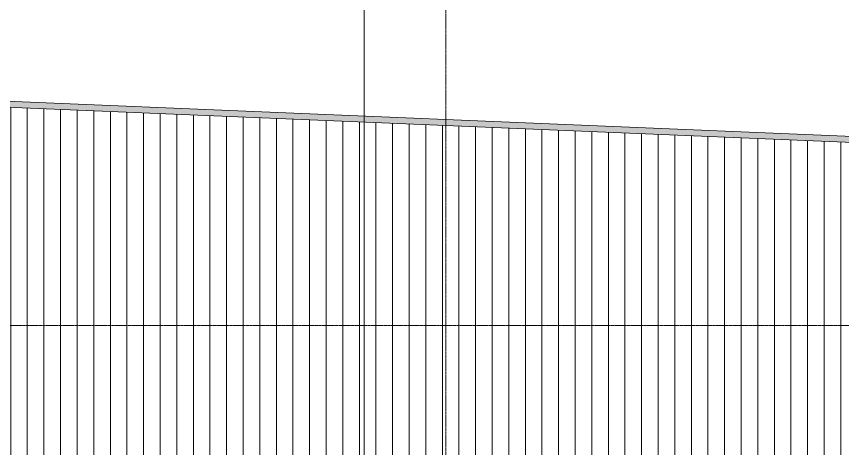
# Model space of a CAD drawing. Header units: inches. Extents: x 20426 to 92531, y -195 to 750.
# Drawn here: x 21901.9 to 22299.9, y 192.9 to 400.8 of the extents above; entities that cross this region are included whole.
import ezdxf

# ---------------------------------------------------------------- set-up
doc = ezdxf.new("R2010")
doc.units = ezdxf.units.IN
doc.header["$MEASUREMENT"] = 0
doc.linetypes.add('Grid Line 1_2_', pattern=[0.875, 0.5, -0.125, 0.125, -0.125])
for name, color, linetype, lineweight in [('A-FLOR-LEVL', 51, 'Continuous', 9), ('A-ROOF', 132, 'Continuous', 13), ('A-WALL-PATT', 111, 'Continuous', 13), ('G-ANNO-SYMB', 111, 'Continuous', 9), ('S-GRID', 1, 'Continuous', 9)]:
    doc.layers.add(name, color=color, linetype=linetype, lineweight=lineweight)

msp = doc.modelspace()

# ---------------------------------------------------------------- hatches: boundary and pattern name
at = {"layer": 'A-ROOF', "lineweight": 5}
msp.add_hatch(color=256, dxfattribs=at).paths.add_polyline_path([(22422.05, 335.33), (22422.05, 338.21), (21122.3, 392.37), (21122.3, 389.49), (22414.23, 335.66)], flags=0)
at = {"layer": 'A-WALL-PATT', "lineweight": 9}
h = msp.add_hatch(dxfattribs=at)
h.set_pattern_fill('FP_1', color=256, style=0, pattern_type=2)
h.set_pattern_definition([(90, (22307.131, 0), (-8, 5e-16), [])])
h.paths.add_polyline_path([(21577.93, 0), (21578.18, 0), (21578.18, 45.52), (21577.93, 45.52), (21577.93, 2)], flags=0)
h.paths.add_polyline_path([(21899.93, 2), (21899.93, 45.52), (21870.55, 45.52), (21870.55, 2), (21871.96, 2)], flags=0)
h.paths.add_polyline_path([(22181.83, 2.24), (22252.49, 2.24), (22252.49, 45.52), (22111.8, 45.52), (22111.8, 2.24)], flags=0)
h.paths.add_polyline_path([(22104.36, 2.24), (22105.8, 2.24), (22105.8, 45.52), (21905.55, 45.52), (21905.55, 2.24), (21949.43, 2.24)], flags=0)
h.paths.add_polyline_path([(22220.56, 48.55), (22252.49, 48.55), (22252.49, 93), (22253.43, 93), (22253.43, 93.77), (22111.8, 93.77), (22111.8, 48.55), (22181.83, 48.55)], flags=0)
h.paths.add_polyline_path([(21870.55, 48.55), (21899.93, 48.55), (21899.93, 93.77), (21870.55, 93.77), (21870.55, 53.59)], flags=0)
h.paths.add_polyline_path([(21949.43, 48.55), (22105.8, 48.55), (22105.8, 93.77), (21905.55, 93.77), (21905.55, 48.55)], flags=0)
h.paths.add_polyline_path([(21577.93, 48.55), (21578.18, 48.55), (21578.18, 93.77), (21577.93, 93.77), (21577.93, 92)], flags=0)
h.paths.add_polyline_path([(21577.93, 96.8), (21578.18, 96.8), (21578.18, 131.29), (21577.93, 131.29), (21577.93, 97)], flags=0)
h.paths.add_polyline_path([(22104.36, 96.8), (22105.8, 96.8), (22105.8, 122.01), (22102.24, 122.01), (22102.24, 131.29), (21905.55, 131.29), (21905.55, 96.8), (22065.63, 96.8)], flags=0)
h.paths.add_polyline_path([(22111.8, 96.8), (22253.43, 96.8), (22253.43, 98.45), (22298.06, 98.45), (22298.03, 131.29), (22114.64, 131.29), (22114.64, 122.01), (22111.8, 122.01), (22111.8, 98.06)], flags=0)
h.paths.add_polyline_path([(21873.75, 98), (21899.93, 98), (21899.93, 131.29), (21873.75, 131.29), (21873.75, 122.01), (21870.55, 122.01), (21870.55, 98), (21871.96, 98)], flags=0)
h.paths.add_polyline_path([(21562.09, 98), (21575.93, 98), (21575.93, 131.29), (21542.93, 131.29), (21542.93, 98)], flags=0)
h.paths.add_polyline_path([(22303.93, 98.45), (22334.18, 98.45), (22334.18, 131.29), (22303.93, 131.29)], flags=0)
h.paths.add_polyline_path([(22336.55, 98.45), (22336.55, 131.29), (22336.18, 131.29), (22336.18, 98.45)], flags=0)
h.paths.add_polyline_path([(22301.68, 98.45), (22301.93, 98.45), (22301.93, 131.29), (22301.68, 131.29)], flags=0)
h.paths.add_polyline_path([(21136.02, 186.25), (22336.43, 186.25), (22336.43, 241.25), (22371.37, 241.25), (22371.37, 337.45), (21293.72, 382.35), (21293.72, 240), (21123.3, 240), (21123.3, 186.25)], flags=0)

# ---------------------------------------------------------------- linework, layer by layer
at = {"layer": 'A-FLOR-LEVL', "linetype": 'Grid Line 1_2_'}
msp.add_line((20426.1, 252), (23162.87, 252), dxfattribs=at)
at = {"layer": 'A-ROOF'}
for p, q in [((21122.3, 392.37), (22422.05, 338.21)), ((22422.05, 335.33), (21122.3, 389.49))]:
    msp.add_line(p, q, dxfattribs=at)
at = {"layer": 'G-ANNO-SYMB'}
msp.add_line((22069.39, 545.16), (22069.39, -54.82), dxfattribs=at)
at = {"layer": 'S-GRID', "linetype": 'Grid Line 1_2_'}
msp.add_line((22108.8, -132), (22108.8, 648.66), dxfattribs=at)

doc.saveas('drawing.dxf')
